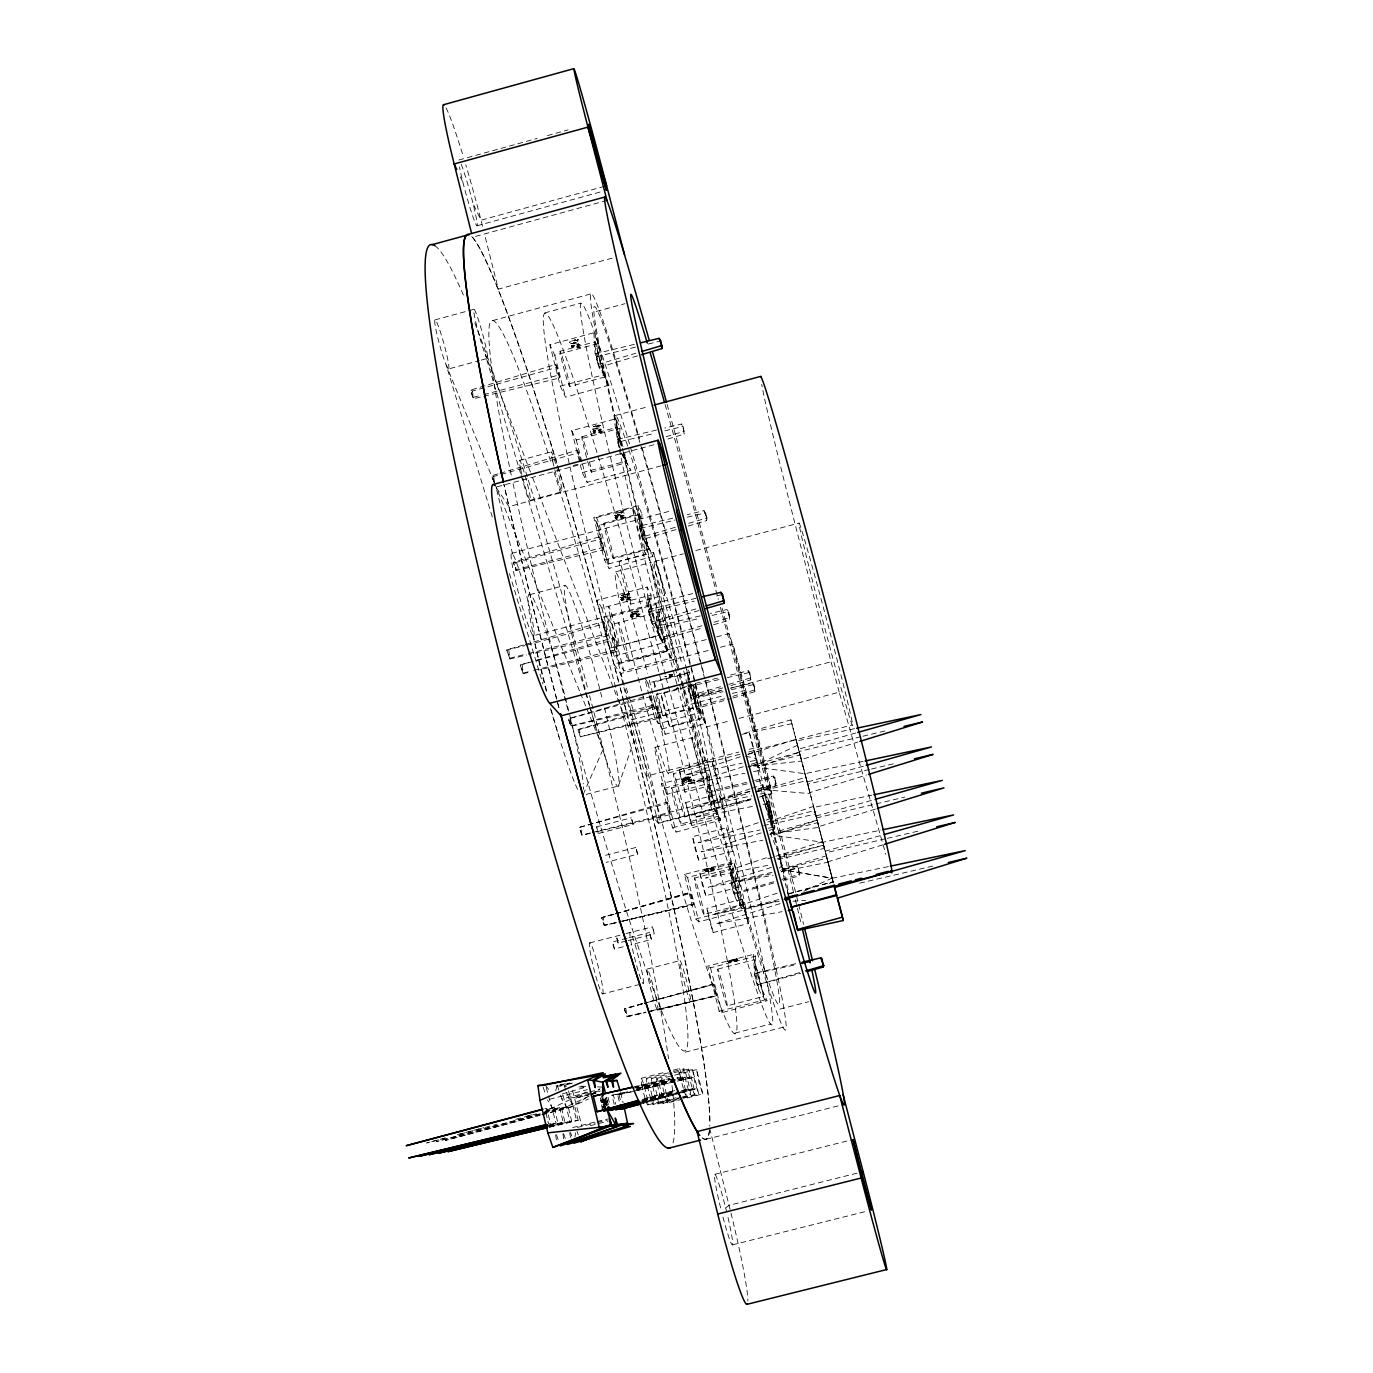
<?xml version="1.0" encoding="UTF-8"?>
<svg xmlns="http://www.w3.org/2000/svg" width="1373" height="1373" viewBox="0 0 1373 1373"><rect width="100%" height="100%" fill="white"/><g stroke="black" fill="none" stroke-linecap="round" stroke-linejoin="round"><path stroke-width="0.75" stroke-dasharray="5 3.75" d="M580.213 344.606L577.072 345.327L580.127 344.297M639.372 513.742L648.777 549.217L639.372 513.742L603.948 523.182M602.678 1095.911L604.961 1109.23M766.683 802.81L767.747 806.586L770.871 810.345L768.811 811.014L766.718 802.793L768.485 801.214L772.415 816.626L770.304 817.175L767.541 806.655L766.443 802.004L768.485 801.214L771.128 811.803L769 812.353M598.782 430.35C603.193 428.754 596.397 430.298 600.447 429.886M626.294 594.663L628.25 594.646M633.107 824.384L631.34 817.845L633.039 824.435L598.319 833.514L596.637 826.889L598.233 833.445M689.418 679.412L687.358 673.336L688.457 679.206M734.435 960.808L737.696 959.796L734.366 960.568L736.615 960.551M620.888 516.454L622.947 515.733L620.75 516.385M730.041 862.622C730.419 879.218 731.037 897.582 743.84 909.973L698.908 921.849L695.699 918.966L684.475 874.412L730.041 862.622L732.427 865.848L732.084 878.119L739.309 900.259L743.84 909.973M600.396 429.286L599.383 429.766L600.653 429.097M713.256 869.521C709.944 869.864 718.199 868.234 711.437 870.225L714.526 869.263M602.352 1102.588L601.168 1100.305L604.669 1101.987L603.966 1100.46L605.321 1107.754L604.034 1099.927L604.669 1101.987L602.352 1102.588L601.168 1100.305L603.691 1099.498M690.259 779.126C685.951 780.962 695.51 778.285 688.491 780.482L691.477 779.212L688.268 780.19M734.109 863.119L740.356 886.786L705.791 895.711L702.307 884.607L699.595 871.889L734.126 862.965L740.322 886.786M574.395 340.744C574.772 341.654 575.836 339.097 574.377 340.435M669.509 674.95L670.865 674.469M598.13 343.49L597.804 355.487L604.635 376.236L608.908 385.212L565.522 397.209L560.287 386.139L549.869 344.709L593.857 332.781L598.13 343.49L554.743 355.229L549.869 344.709M578.634 339.903C576.317 337.621 578.308 342.752 577.861 339.509M621.763 453.176L630.808 470.373L587.163 482.352L582.255 472.569L571.7 430.641L615.962 418.748L619.927 428.256L619.601 440.321L621.488 446.036M618.159 942.994L616.408 936.214L618.073 943.097L626.157 941.037M629.589 597.684C628.336 596.38 628.971 598.834 628.988 597.135C627.238 598.662 626.174 598.096 629.641 597.272M636.488 614.709L638.96 614.349M641.946 513.931L641.62 526.031L648.571 547.226L652.947 556.425L609.046 568.405L604.463 559.944L593.771 517.501L638.291 505.624L641.946 513.931L598.079 525.636L593.771 517.501M651.077 595.024L650.716 608.565L658.525 632.455L663.434 642.873L614.177 656.208L609.114 648.262L597.101 600.276L647.112 587.009L651.077 595.024L601.872 608.05L597.101 600.276M659.452 611.895L659.091 624.972L666.643 648.056L671.38 658.13L623.84 670.968L619.137 663.571L607.501 617.215L655.762 604.446L659.452 611.895L611.946 624.458L607.501 617.215M689.04 683.617L689.349 672.238L687.495 668.479M695.201 684.029L694.995 695.27L705.465 723.434L665.236 734.246L661.872 728.943L653.497 695.836M709.429 868.903L713.754 867.564L705.979 869.435L711.78 868.354M732.598 851.26L726.506 827.85L692.541 836.672L694.961 848.188L698.634 860.064L732.633 851.277L726.506 827.85M622.432 515.527L622.947 515.733M709.446 776.449L709.103 788.686L716.26 810.585L720.756 820.162L676.082 832.055L672.513 827.747L661.426 783.726L706.735 771.918L709.446 776.449L664.807 788.085L661.426 783.726M755.665 956.209L755.304 968.531L762.616 990.911L767.181 1000.745L721.992 1012.605L719.126 1011.197L707.764 966.094L753.623 954.338L755.665 956.209L710.493 967.793L707.764 966.094M578.925 344.331C577.741 345.412 578.943 343.164 578.496 343.816M753.623 954.338C754.052 970.127 754.412 987.05 765.242 999.819L767.181 1000.745M575.716 340.538L576.917 340.435M577.449 345.138L578.943 344.726M725.167 816.866L719.143 793.869L725.15 816.901L691.666 825.551L685.711 802.553L719.143 793.869M667.844 438.982L684.149 434.143L683.136 426.419L681.403 424.051L664.824 428.05M523.216 645.053L506.74 649.892L509.898 658.971L526.58 655.041M600.55 425.561L598.336 425.201L600.567 425.424L598.456 426.557L600.55 425.338M627.324 598.182L627.255 597.839M516.145 569.606L516.094 570.567L603.416 549.818L599.486 536.774L513.296 562.244L516.094 570.567L515.132 562.707L513.296 562.244L516.145 569.606L602.249 547.655L603.416 549.818M686.775 778.542L690.619 777.204L687.667 778.113M651.437 939.441L649.549 932.473L651.368 939.492L630.859 944.796M702.804 1093.8L696.574 1069.584L698.994 1082.645L702.77 1093.921L684.166 1098.709M690.842 684.423L696.162 706.769L662.696 715.539L657.633 693.159M599.229 425.887L597.787 426.008M622.964 446.637L617.164 427.295L621.42 445.796M636.574 615.035L640.058 614.057L636.712 615.173L638.685 614.623M716.963 814.584L707.507 778.525L716.963 814.584L680.888 824.006A18.656 0.927 75.4 0 1 673.045 797.112A18.656 0.927 75.4 0 1 674.606 796.752A18.656 0.927 75.4 0 1 680.888 824.006M693.416 685.402L660.979 693.931L664.498 710.201L669.492 726.351L701.963 717.839L693.451 685.419L701.963 717.839M688.268 526.013L706.7 520.607L706.923 517.981L704.006 510.653L687.324 514.652M742.004 899.264L706.889 908.308L709.446 920.562L713.153 932.559L748.302 923.514L742.004 899.264L748.302 923.514M717.925 783.571L711.969 760.951L717.907 783.588L685.007 792.17L681.592 781.186L679.069 769.549L711.986 760.934M574.206 346.202C575.047 343.233 569.812 347.558 571.666 345.395L573.09 345.189L571.202 346.013M705.825 895.642L699.646 871.906M727.124 1005.825A18.947 0.944 75.6 0 0 720.859 978.16A18.947 0.944 75.6 0 0 719.246 978.417A18.947 0.944 75.6 0 0 727.124 1005.825L763.628 996.506L759.75 978.795L754.137 959.778L717.701 969.115M630.67 604.171A22.054 1.03 75.2 0 0 623.136 572.181A22.054 1.03 75.2 0 0 621.283 572.163A22.054 1.03 75.2 0 0 630.67 604.171L664.755 595.144L659.778 573.313L653.497 552.461L619.412 561.523M637.604 854.178L635.922 847.553L637.535 854.195L606.128 862.381M669.87 675.001L672.65 674.589L669.835 675.619L671.431 675.035M622.707 512.129L620.51 511.872L622.724 511.992L620.579 513.073L622.57 512.266M687.358 673.336L653.943 682.124L654.887 688.027M658.868 635.356L648.331 595.59L652.93 616.271L658.868 635.356L619.069 645.911M635.802 847.484L602.421 856.117M736.58 959.984L735.447 960.516L736.529 959.916M615.31 518.067L615.344 517.02L618.056 516.763M528.365 662.593L520.23 664.978L523.233 673.697L531.471 671.757M698.668 860.03L692.593 836.689M713.565 624.749L729.767 620.064L728.651 611.534L726.883 609.526L710.407 613.456M621.437 512.386L619.772 512.73L620.991 512.644M621.094 515.956L623.96 515.493L621.077 516.952L623.96 515.493M627.015 938.222L612.633 941.929L613.25 945.551L614.418 949L628.834 945.31M624.784 594.663L629.572 593.685L628.268 594.646M638.805 614.04L637.604 614.16L638.445 614.589M708.073 764.641L719.435 807.89L708.125 764.607L673.577 773.617M574.978 1136.947L575.579 1132.794M754.137 959.778L763.663 996.455M595.178 341.757L604.583 377.043L595.178 341.757L560.098 351.248M638.651 611.208L634.172 611.757M770.734 819.166L770.39 817.604L772.501 817.055L772.81 818.291L770.974 820.059L770.236 816.986L772.347 816.437L772.81 818.291C767.404 819.647 768.245 804.355 768.485 801.214M669.578 675.241L671.466 674.812L670.487 674.503M730.796 685.59L750.791 679.824L749.795 672.392L748.336 670.796L728.016 675.619M682.656 781.769L685.024 780.859M653.497 552.461L664.789 595.093M732.89 698.05L754.961 691.7L754 684.475L752.593 682.965L730.161 688.285M637.415 611.363L635.63 611.757L636.935 611.62M707.97 871.186L705.482 871.443L708.005 870.722M685.693 802.587L691.614 825.482M730.007 960.585L728.634 961.186L737.129 958.92L729.835 960.705L735.859 959.452L732.942 960.259M728.771 962.336L731.86 961.546M628.148 940.522L654.286 933.794L652.518 926.861M633.262 615.327L630.327 616.22L633.605 615.567M712.724 869.349L711.883 869.796M757.673 790.745L775.865 785.562L774.784 777.496L773.274 776.071L754.79 780.448M595.573 430.865L594.492 431.414M703.834 914.401A18.793 0.927 75.5 0 0 697.776 887.524A18.793 0.927 75.5 0 0 695.905 886.718A18.793 0.927 75.5 0 0 703.834 914.401L740.167 905.047L736.443 888.125L730.728 868.68L694.446 878.034M571.546 341.156L575.51 339.749L571.597 341.311M571.546 346.047L574.189 345.224M692.473 1069.361L694.978 1082.696L698.806 1094.281L692.61 1069.413L674.606 1073.892M555.705 1090.78L557.249 1085.322L569.761 1082.937M614.469 948.983L612.701 941.964M783.142 880.385L799.412 875.802L798.314 867.65L796.855 866.483L780.327 870.362M577.244 347.884L580.316 347.386L577.192 347.764M595.625 430.556L593.205 431.156L595.951 430.762M669.543 726.334L661.048 693.931M713.188 932.542L706.992 908.36M686.277 778.508L687.564 777.907L686.483 777.822M618.674 785.219L633.863 740.922L531.197 473.96M629.435 594.097L626.431 594.749M730.728 868.68L740.167 905.047M669.372 676.357L672.444 676.185L670.11 676.323M676.082 688.645L678.897 688.079M687.959 781.117L691.237 780.791L688.13 781.443L690.138 780.636M615.567 513.451C623.994 512.009 617.387 512.026 615.619 513.622M662.696 715.539L656.071 693.073M615.155 517.621L617.987 516.608M621.557 595.47L629.589 593.822M583.182 794.469L603.245 748.937L580.573 693.519M643.645 696.935L568.388 718.817L570.893 726.3L653.308 706.958L649.755 695.167L653.308 706.958M690.19 779.418L688.834 779.95M623.256 598.628L620.853 599.4L624.303 598.662M713.6 867.89L709.875 868.886M591.385 472.089L626.586 462.667L624.749 453.622M635.133 611.397L631.134 612.753L638.805 610.934M630.705 616.22L632.644 615.499M734.589 959.744L737.129 958.92L733.216 960.208M623.891 598.8L621.248 599.383M667.003 651.025L656.878 612.598L667.003 651.025L628.628 661.151A19.857 1.047 75.2 0 1 619.909 631.546A19.857 1.047 75.2 0 1 622.226 633.176A19.857 1.047 75.2 0 1 628.559 661.134M660.344 717.993L659.486 716.655L580.367 736.752L660.344 717.993L656.929 706.58L577.964 729.526L580.367 736.752L579.475 729.509L657.787 707.97M734.212 961.306L736.237 960.791M728.72 962.216L731.14 961.872M688.13 781.443L689.452 780.825M669.509 676.717L672.238 675.808L669.543 676.769M711.265 869.95L712.587 869.435M712.381 870.413L710.802 870.705L713.068 870.225M734.212 959.864L736.34 959.435M628.508 597.907L629.521 596.86M679.154 769.549L682.913 782.078L685.041 781.46M683.394 778.886L687.564 777.907M682.57 781.512L685.47 780.602L683.977 781.409M777.015 858.983L780.465 857.782L770.613 833.874L773.977 830.596L774.87 826.872L770.665 820.007L772.45 817.759L773.771 822.255L771.575 822.461L762.753 797.387L757.175 765.379L748.182 766.821M595.71 425.853C589.086 428.41 598.765 425.184 596.397 425.493M593.308 431.276L595.075 430.538M696.471 1069.636L661.511 1078.474M601.666 429.835L598.868 430.47L601.94 429.44M728.376 961.546L727.433 961.666L734.692 960.156M770.665 820.007L772.467 817.827L771.575 822.461L773.977 830.596L771.626 821.638L814.618 810.499L815.562 813.966L768.073 824.95M621.626 595.676L625.762 594.286M614.967 517.398L616.323 516.626L615.31 517.415M608.325 1104.819L606.506 1097.405L604.189 1100.133L605.647 1107.616M631.734 612.238L632.661 611.895M606.506 1097.405L604.171 1100.133L606.66 1105.385L606.506 1097.405L608.325 1108.886M576.488 342.392L573.33 342.941L576.626 342.237M620.853 599.4L621.763 599.023M683.531 778.972L685.796 778.199M710.253 869.401L712.759 868.611L705.087 870.551L710.957 869.178M669.406 675.859L671.397 675.911M598.834 426.093L597.667 426.248M706.632 869.16L708.931 868.697M737.387 960.122L734.521 960.843L737.696 959.83M671.757 674.915L669.681 675.327L672.598 674.366M598.353 427.861L595.178 428.427L598.491 427.724M630.945 597.169L627.907 598.147M730.556 960.654L731.449 960.396M637.604 614.4L638.376 613.731M630.67 597.564L627.65 598.662L631.014 597.444L629.984 597.856M687.204 779.28L689.589 778.56L682.982 780.018L687.89 779.04M710.373 868.388L711.574 868.405L709.618 868.285M682.982 781.391L683.737 780.911M688.645 778.182L690.533 777.324L687.822 778.028M735.499 960.757L734.143 961.443L737.301 960.722L733.8 961.186M711.986 868.285L713.068 867.787M620.442 514.223L617.266 514.824L620.579 514.103M630.928 616.511L633.262 616.666M687.238 777.925L682.862 778.937L684.406 778.354M592.964 431.259L593.445 430.659M569.555 342.323L570.413 341.774L569.589 342.272M731.38 960.997L736.82 959.143M685.007 792.17L682.913 782.078M779.195 868.114L782.284 865.419L779.847 855.997L823.663 845.236L824.521 848.325L778.182 859.481M628.885 599.452L627.495 599.555L629.623 599.229M736.477 959.212L735.774 959.504M621.488 599.709L623.908 599.898M571.992 345.636L573.296 345.292M689.04 778.371L689.572 778.302M731.294 960.98L732.187 960.843M672.616 674.658L669.835 675.619L671.363 675.053M633.451 613.885L636.454 612.959M637.192 612.324L637.793 612.289M627.924 595.281L628.559 595.247M631.202 615.876L630.327 616.22M621.248 597.512L625.642 596.929L620.253 597.615L627.015 596.088M725.682 1207.914L729.046 1205.322L861.077 1172.147M635.304 613.508L636.317 613.079M621.248 513.433L621.815 513.416M687.101 777.736L690.293 777.084L688.079 777.942M632.97 613.868L634.961 613.885L629.778 614.572L635.905 613.027M682.621 781.203L683.788 780.688L682.776 781.031M599.126 426.986L599.692 426.986M705.653 871.169L706.769 870.619L705.756 870.945M623.565 596.895L626.62 596.036M577.244 341.448L577.81 341.465M729.441 961.941L728.96 961.838M620.647 517.243L622.81 517.518M615.533 517.741L617.713 518.016M596.294 426.128C597.101 428.187 595.968 425.27 597.135 425.681M590.27 833.016L581.86 835.196L579.2 827.421L666.935 802.158L667.862 803.291L670.711 814.498L592.192 832.793M733.542 960.516L735.465 959.83M542.181 1114.516L573.056 1106.243L589.24 1095.705M591.025 1094.538L600.018 1088.669M705.773 871.701L707.284 871.374M735.036 959.487L736.048 959.298M712.965 869.572L711.3 870.053L713.462 869.401M575.853 340.607L577.312 340.006M711.626 868.011L712.656 867.873M598.697 432.083L600.842 431.654M594.698 432.461L593.771 432.186L595.728 432.049M729.252 961.546L731.603 960.74M705.979 870.396L706.923 870.19M797.593 745.127L758.102 764.212L747.907 766.872L801.781 761.02L807.152 782.095L864.218 765.962M576.866 344.777L578.651 344.726M682.947 780.224L686.86 779.538L682.055 780.362L683.891 780.053M688.474 777.53L689.503 777.427M586.151 1092.05L552.375 1107.942L546.197 1109.59M566.671 1092.874L573.056 1106.243L574.686 1106.123L578.153 1120.282L576.54 1120.488L573.056 1106.243L588.468 1098.984M589.068 1096.169L566.448 1106.792L541.649 1113.434M590.956 1095.294L600.396 1090.866M803.857 891.163L832.072 878.085L833.051 881.792L826.289 855.86L781.941 869.263L788.325 896.071M829.343 883.56L833.188 881.775L799.309 752.232L748.405 766.546M630.739 614.452L633.777 613.851M620.665 516.059L623.033 515.922M615.31 515.493L619.223 515.047L614.418 515.562L616.22 515.356M622.244 595.144L623.205 594.784M597.478 425.716L596.809 426.763M712.192 869.469L713.274 869.281M593.239 429.114L597.152 428.736L592.347 429.165L594.183 428.994M688.027 780.705L688.662 780.997M578.239 344.263L578.29 343.971M626.551 594.543L627.204 594.646M682.913 781.546L684.355 781.666M571.408 343.628L575.304 343.336L570.516 343.662L572.352 343.542M578.445 346.923L577.141 346.785L579.097 346.7M571.786 346.494L573.983 346.974M626.139 594.286L625.35 595.247M635.493 611.414L634.704 612.307M799.309 752.232L757.845 767.37L757.175 765.379M615.773 517.055L617.095 516.711M711.334 870.087L714.372 869.332M684.063 778.731L684.938 778.422M728.376 961.735L730.213 961.323M773.651 821.74L771.575 822.461L773.394 820.985L774.87 826.872L770.613 833.874L819.063 827.353L814.618 810.499M688.371 780.293L690.568 779.778M688.148 779.881L689.898 779.761M767.73 821.964L813.417 806.449M669.715 675.396L671.38 674.83M740.493 756.66L684.852 775.247L742.055 763.199M748.439 754.017L754.395 752.026L757.261 762.358L759.218 770.545L753.073 771.712M750.104 788.857L691.58 808.422L751.786 795.842M752.129 788.188L762.221 784.824L767.713 806.277L769.807 805.728C771.472 800.27 763.113 795.482 767.507 797.164M758.342 822.684L698.497 842.662L760.058 829.927M766.306 820.007L770.304 818.686L762.753 797.387L774.046 835.35L822.822 842.25L880.951 830.099M766.477 857.73L705.671 878.034L770.356 864.801M777.238 893.154L713.05 914.504L779.16 901.203M707.181 869.195L708.073 868.92M771.403 867.41L708.348 887.25L773.256 875.167M780.173 903.606L715.779 923.892L782.095 911.655M636.437 615.842L638.754 615.996M747.719 754.515L795.945 739.361L790.882 719.864L742.913 733.783M743.308 766.735L687.461 784.223L744.87 773.274M751.288 764.229L757.261 762.358M750.928 799.67L694.189 817.467L752.541 806.432M761.054 796.494L765.121 795.224M761.208 832.93L701.157 851.792L762.942 840.207M769.206 830.425L773.222 829.155L770.304 818.686L780.465 857.782L779.847 855.997M683.239 781.1L684.578 780.756M688.096 781.409L691.048 780.482L688.233 780.997M767.696 858.777L773.788 856.872M775.814 856.237L822.581 841.666M790.882 719.864L801.334 759.578L857.902 742.038M795.945 739.361L809.916 792.564L866.449 775.041M875.322 809.126L818.789 826.615L805.968 777.307L753.88 792.41L806.895 780.688L805.968 777.307M882.496 844.927L827.953 861.815L817.673 822.599L773.72 833.977M763.594 825.86L772.21 823.199L758.102 764.212L749.383 732.753L738.914 734.933M665.648 676.855L666.643 676.563M483.674 396.282L559.738 377.987L557.043 367.363L555.705 364.497L470.527 390.104L473.393 398.754L481.614 396.78M705.997 871.048L708.451 870.499L706.923 871.203M637.518 355.864L599.04 367.363L595.127 353.839L593.857 332.781M497.918 473.908L491.791 475.727L494.057 482.507M499.961 473.29L577.484 450.19L581.019 461.654M597.873 364.497L635.905 353.239M768.554 810.07L770.665 809.538L768.554 810.07L768.811 811.014M666.197 436.648L684.303 431.294L681.403 424.051M638.291 505.624L639.372 526.134L642.169 537.032L676.58 526.906M688.714 523.336L706.923 517.981L704.006 510.653M706.203 871.031L707.558 870.688M675.962 529.618L643.182 539.229L642.169 537.032M525.275 644.452L603.502 621.506L604.807 623.599L607.896 635.836L528.656 654.543M695.888 608.926L651.437 621.952L648.296 609.663L647.112 587.009M536.483 660.224L613.628 637.638L614.847 639.578L617.833 651.386L539.692 669.818M701.998 625.745L659.898 638.085L656.86 626.208L655.762 604.446M714.029 622.226L730.076 617.524L726.883 609.526M663.434 642.873L651.437 621.952L652.535 624.029L699.406 610.419M720.585 686.706L690.053 695.63L687.924 687.341M728.72 684.338L751.117 677.781L748.336 670.796M724.652 698.703L696.042 707.061L693.451 697.003L693.09 685.076M732.822 696.317L755.287 689.761L752.593 682.965M749.521 791.449L710.425 802.845L707.541 791.586L706.735 771.918M757.759 789.063L776.277 783.674L773.274 776.071M671.38 658.13L659.898 638.085L660.911 640.024L701.414 628.285M773.806 881.723L733.663 893.377L734.332 894.149L775.007 882.685M781.838 879.406L799.91 874.155L796.855 866.483M799.567 972.65L757.175 984.887L800.699 973.303M649.172 695.854L654.801 718.113L658.371 723.743L699.801 712.604L690.053 695.63L690.825 697.106L722.799 687.89M705.465 723.434L696.042 707.061L696.763 708.451L730.882 698.634M562.261 1093.921L586.563 1086.935M613.954 914.212L601.649 917.713L604.257 925.316L617.009 922.519L604.583 925.402L601.649 917.713L613.577 914.229M616.014 913.629L689.915 892.536L690.739 893.325L693.622 904.635L619.086 922.021M720.756 820.162L710.425 802.845L711.163 803.977L749.572 793.045M770.476 833.377L816.986 820.162L774.046 835.35L773.411 833.497L769.738 834.218M615.636 913.646L689.915 892.536L693.622 904.635L618.811 921.952M855.671 733.028L798.571 749.177L796.46 741.042L854.555 728.685M816.008 816.077L873.074 799.961M880.196 835.659L825.139 851.209L813.743 807.41L871.821 795.207M642.495 1003.886L624.32 1009.018L626.912 1016.415L646.031 1012.382L627.307 1016.792L624.32 1009.018L642.118 1003.663M644.503 1003.303L713.874 984.321L716.792 995.768L648.107 1011.901M472.449 391.065L473.393 398.754L470.527 390.104L472.449 391.065L557.043 367.363M494.623 483.021L491.791 475.727L493.679 476.431L578.737 452.712M712.433 868.079L711.18 868.491M780.173 857.387L823.663 845.236L824.778 849.441M515.132 562.707L600.67 538.971M508.817 650.133L509.898 658.971L506.74 649.892L525.155 645.619M527.198 645.053L604.807 623.599M522.203 665.167L523.233 673.697L520.23 664.978L614.847 639.578M737.301 960.722L734.16 961.1M642.238 1099.533L675.31 1090.385L642.427 1099.361M641.551 1100.803L673.92 1091.844M641.689 1101.798L674.212 1092.805M682.347 1090.557L688.439 1088.858L680.356 1091.072M641.534 1102.811L692.661 1088.686L641.929 1102.553M643.165 1103.308L680.236 1093.062M682.295 1092.496L696.712 1088.514L641.603 1103.583M458.839 160.023L537.186 138.433M547.501 135.601L568.113 129.92M569.967 718.834L570.893 726.3L568.388 718.817L650.665 696.626M788.514 894.063L833.188 881.775L788.994 893.497L782.284 865.419M604.566 186.316L480.996 220.178L472.964 203.376M477.118 225.738L600.224 192.014M607.003 200.424L472.552 237.22A467.798 32.18 75.2 0 1 618.708 682.072M582.118 835.024L579.2 827.421L667.862 803.291M642.77 1100.322L673.714 1091.861M641.998 1101.558L678.348 1091.621M612.169 258.158L498.365 289.154L484.566 234.388M435.035 319.892L473.942 309.303M492.667 320.596L591.488 293.736M544.652 312.941L581.019 303.073M596.242 311.465L624.938 303.69M448.49 368.977A25.452 2.214 74.6 0 0 440.579 332.523A25.452 2.214 74.6 0 0 436.391 331.785A25.452 2.214 74.6 0 0 448.49 368.977L479.28 360.636M481.322 360.086L487.449 358.422A25.469 1.854 74.7 0 0 479.143 322.037A25.469 1.854 74.7 0 0 475.573 321.145A25.469 1.854 74.7 0 0 487.329 358.439M575.956 344.005L577.244 343.662M574.068 345.876L572.85 346.511M613.422 914.384L603.245 917.147L604.257 925.316L616.734 922.433M615.464 913.834L690.739 893.325M642.255 1003.732L625.882 1008.177L626.912 1016.415L645.722 1012.09M713.874 984.321L644.297 1003.182L713.136 983.926L716.792 995.768L647.816 1011.609M569.589 386.482A18.244 0.875 74.9 0 0 563.342 360.207A18.244 0.875 74.9 0 0 561.677 359.88A18.244 0.875 74.9 0 0 569.589 386.482L604.583 377.043M615.087 415.573L648.228 406.648M597.77 429.32L599.074 428.977M581.946 436.751L617.164 427.295M571.7 430.641L576.3 439.978L619.927 428.256M519.543 460.418L551.294 451.889M512.627 554.074L495.979 487.123L659.503 443.273M530.287 500.27L562.003 491.774M660.997 465.893L508.971 506.586L495.979 487.123M734.401 961.22L737.147 960.602L734.28 961.169L736.065 960.997M445.041 1138.028L426.625 1142.954L445.281 1138.011M457.312 1134.733L483.897 1127.611M526.837 1116.112L535.024 1113.915M545.235 1111.186L561.317 1107.204L564.921 1121.964L548.445 1125.946M539.572 1113.984L436.219 1141.667L568.147 1106.655L571.666 1121.106L548.805 1126.615M540.121 1115.065L445.436 1140.414L539.812 1115.374M596.328 517.672L633.296 507.804M619.824 515.544L621.128 515.201M511.751 553.302L670.299 511.031M613.371 558.639A18.347 0.892 75.1 0 0 607.209 532.312A18.347 0.892 75.1 0 0 605.476 531.78A18.347 0.892 75.1 0 0 613.371 558.639L648.777 549.217M608.617 563.925A23.942 1.219 75.1 0 0 600.619 529.532A23.942 1.219 75.1 0 0 598.268 528.931A23.942 1.219 75.1 0 0 608.617 563.925L645.567 554.108A23.959 0.892 75.1 0 0 637.295 519.749A23.959 0.892 75.1 0 0 635.493 518.994A23.959 0.892 75.1 0 0 645.567 554.108M529.755 594.663L565.35 585.207M615.636 571.855L651.351 562.364M654.492 561.506L683.411 553.834M695.802 550.539L799.069 523.096M730.11 961.992L731.689 961.392L728.788 961.941M545.991 1109.968L554.211 1107.788L557.867 1122.874L549.595 1124.865M459.783 1134.149L497.077 1124.247M515.733 1119.304L536.448 1113.812M544.738 1111.598L561.317 1107.204M626.311 597.409L627.77 597.015M533.582 635.682A42.632 3.553 75.1 0 0 520.127 573.193A42.632 3.553 75.1 0 0 514.12 574.618A42.632 3.553 75.1 0 0 533.582 635.682L694.172 593.187M635.596 614.315L637.003 613.937M706.288 639.578L613.92 663.931L620.373 673.628A77.763 4.445 75.3 0 1 623.119 679.498M716.552 636.883L728.874 633.622L732.667 644.04A77.952 1.201 75.3 0 1 755.871 728.428A77.952 1.201 75.3 0 1 771.609 793.44L761.294 796.117M541.854 1114.825L574.686 1106.123M708.176 650.493L620.373 673.628L627.015 699.835M720.413 647.267L732.667 644.04L771.609 793.44L768.708 786.523L758.342 789.235M668.771 674.692L670.007 674.383M645.413 679.017L647.936 683.136L689.349 672.238M695.304 684.235L655.093 694.807L665.236 734.246M698.428 696.609L723.245 690.087M731.517 687.924L831.077 661.786M631.752 719.778L724.086 695.562M732.29 693.416L744.767 690.447M473.325 397.329L481.614 395.167M483.691 394.617L558.416 375.172L559.738 377.987M560.287 386.139L604.549 374.606L608.908 385.212M778.886 899.504L745.796 908.016L706.185 727.021L730.745 720.585M738.931 718.439L839.212 692.198L885.842 854.315M654.904 747.358L692.387 737.541M646.494 776.14A29.142 1.665 75.3 0 0 637.158 734.366A29.142 1.665 75.3 0 0 633.897 733.336A29.142 1.665 75.3 0 0 646.494 776.14L738.914 752.026M749.177 749.349L759.492 746.62L744.612 690.173M586.185 794.418L617.901 786.145M668.359 772.982L704.16 763.645M707.301 762.77A104.073 3.621 75.2 0 0 671.603 614.143A104.073 3.621 75.2 0 0 663.914 609.561A104.073 3.621 75.2 0 0 707.301 762.77L740.442 754.12M748.731 751.958L852.324 724.927M687.392 779.778L688.731 779.435M689.074 780.568L690.465 780.224M671.5 787.913L707.507 778.525M863.033 761.414L804.956 773.703L757.845 767.37L757.536 766.083L800.064 754.996M667.106 794.298A24.268 1.253 75.4 0 0 659.057 759.08A24.268 1.253 75.4 0 0 656.809 759.097A24.268 1.253 75.4 0 0 667.106 794.298L704.658 784.515A24.285 0.91 75.3 0 0 696.283 749.349A24.285 0.91 75.3 0 0 694.601 749.212A24.285 0.91 75.3 0 0 704.658 784.515M596.603 826.855L631.357 817.81M750.053 791.38L652.587 816.729L658.199 822.925L750.98 798.811M582.255 472.569L626.774 461.071M658.697 823.251L751.254 799.189M759.475 797.061L771.815 793.851M684.835 816.884A22.363 1.064 75.4 0 0 677.284 784.275A22.363 1.064 75.4 0 0 675.465 784.601A22.363 1.064 75.4 0 0 684.835 816.884L719.435 807.89M767.026 803.565L769.137 803.016M767.541 806.655L769.738 806.191M767.85 807.805L769.961 807.255M768.262 809.675L770.51 809.263M768.451 810.345L770.562 809.795L772.192 815.665L770.476 818.411L768.966 812.627M768.485 810.636L770.699 809.933M768.76 810.877L770.871 810.345L767.747 806.586L768.588 810.139M768.794 811.786L770.905 811.237L772.004 815.648L770.081 816.214L769.292 812.988M771.386 812.456L769.189 813.022L768.76 811.718L772.004 815.648L771.008 811.615M769.361 813.176L771.472 812.627M769.893 815.545L772.004 814.996M710.407 869.761L711.746 869.418M684.475 874.412L687.53 877.45L732.427 865.848M604.463 559.944L649.24 548.445L652.947 556.425M589.669 942.908L624.372 934.103M626.088 933.52L652.484 926.861L654.252 933.777M629.057 937.69L649.635 932.456M745.35 909.201L778.216 900.722M647.249 969.012L680.047 960.602M602.644 993.932A26.327 2.403 75.8 0 0 595.127 955.557A26.327 2.403 75.8 0 0 590.871 955.711A26.327 2.403 75.8 0 0 602.644 993.932L643.199 983.531A26.362 2.008 75.7 0 0 635.27 945.225A26.362 2.008 75.7 0 0 631.666 945.208A26.362 2.008 75.7 0 0 643.199 983.531M733.68 960.74L735.018 960.396M609.114 648.262L659.452 635.442M657.736 1010.408A21.35 1.579 75.7 0 0 651.214 979.189A21.35 1.579 75.7 0 0 648.502 979.533A21.35 1.579 75.7 0 0 657.736 1010.408L690.585 1001.998A21.367 1.322 75.6 0 0 683.805 970.831A21.367 1.322 75.6 0 0 681.506 971.071A21.367 1.322 75.6 0 0 690.585 1001.998M779.881 1009.104L808.714 1001.741M734.727 1033.148L771.128 1023.88M685.23 1052.164L784.498 1026.884M619.137 663.571L667.69 651.214M654.801 718.113L697.021 707.421M549.423 1099.31L587.318 1089.664M641.157 1078.32L665.219 1072.193M673.233 1070.151L679.24 1068.623M560.51 1095.088L561.814 1099.001L587.747 1092.41M589.738 1091.895L599.726 1089.355M646.563 1078.371L671.414 1072.038M673.491 1071.506L683.84 1068.88M568.576 1098.623L601.271 1090.299M651.763 1078.406L672.032 1073.24M674.057 1072.725L688.251 1069.121M591.197 1094.178L597.204 1092.651M591.128 1094.178L597.135 1092.651M656.74 1078.44L666.66 1075.917M602.644 1109.813L600.327 1100.391L602.747 1099.807L602.644 1097.628M604.377 1109.641L602.078 1100.271L605.287 1099.636L607.055 1104.373L603.125 1101.18L604.944 1108.612M602.627 1100.236L605.098 1099.636L604.051 1102.244L602.078 1100.271M607.261 1105.625L605.647 1100.631L602.867 1101.197M602.301 1102.004L604.601 1101.421M603.536 1107.393L605.853 1106.81M647.833 1104.887L675.945 1097.748M653.033 1104.373A13.404 1.116 75.9 0 0 649.309 1085.151A13.404 1.116 75.9 0 0 647.164 1084.567A13.404 1.116 75.9 0 0 653.033 1104.373L680.081 1097.508M682.158 1096.993L690.447 1094.882A13.421 0.927 75.8 0 0 686.431 1075.711A13.421 0.927 75.8 0 0 684.612 1075.042A13.421 0.927 75.8 0 0 690.379 1094.882M658.096 1103.858A13.129 1.064 75.9 0 0 654.423 1085.065A13.129 1.064 75.9 0 0 652.364 1084.481A13.129 1.064 75.9 0 0 658.096 1103.858L694.721 1094.573A13.129 0.892 75.8 0 0 690.773 1075.814A13.129 0.892 75.8 0 0 689.006 1075.162A13.129 0.892 75.8 0 0 694.652 1094.573M663.022 1103.36L680.905 1098.812M682.896 1098.314L698.806 1094.281M667.604 1102.897A12.597 0.978 75.9 0 0 664.017 1084.859A12.597 0.978 75.9 0 0 662.129 1084.292A12.597 0.978 75.9 0 0 667.604 1102.897L682.106 1099.224M590.304 1125.671L608.393 1121.072M509.932 658.199L526.391 654.046M528.451 653.531L606.609 633.811L607.896 635.836M523.319 673.01L531.626 670.916M533.685 670.384L616.631 649.498L617.833 651.386M661.872 728.943L702.839 718.577M705.928 1139.315L843.897 1104.441M714.732 1174.344L850.951 1140.019M571.099 725.836L652.381 705.516M672.513 827.747L718.079 816.317M732.461 1244.848L867.221 1211.106M695.699 918.966L741.54 907.57M577.346 1127.456L595.436 1122.96M597.306 1122.496L607.467 1119.99M592.312 832.501L669.801 813.4L670.711 814.498M719.126 1011.197L765.242 999.819M572.61 1127.593L595.058 1122.05M597.101 1121.535L607.312 1119.029M634.309 344.348L595.127 353.839L596.328 356.74L635.853 347.06M648.348 344.005L660.825 340.95M624.475 596.877L622.329 597.358M669.578 676.151L670.762 676.117M618.948 921.918L692.799 903.915M549.818 1124.607L557.867 1122.874M548.737 1125.688L564.921 1121.964M549.149 1126.375L571.666 1121.106M549.543 1127.027L576.54 1120.488M656.517 430.041L617.146 439.532L619.909 450.31M615.962 418.748L618.245 442.106L654.749 433.284M664.892 430.83L683.136 426.419L684.149 434.143M623.153 600.121L622.003 600.31M632.541 616.889L631.408 617.078M729.578 962.404L730.041 962.198M647.936 1011.815L716.054 995.408M549.183 1127.267L578.153 1120.282M573.193 465.43L581.466 463.439M615.996 518.376L617.043 518.222M621.111 517.896L622.141 517.741M672.736 518.153L639.372 526.134L643.182 539.229L649.24 548.445L643.165 538.885L638.977 516.591M640.402 528.382L675.087 520.092M687.324 517.175L705.688 512.781L706.7 520.607M593.582 432.478L595.075 432.272M599.812 431.963L598.885 431.791L600.173 431.877M695.991 598.285L648.296 609.663L652.535 624.029M700.11 615.911L656.86 626.208L660.911 640.024M687.392 685.264L693.485 683.823M695.51 683.342L717.856 678.039M722.009 690.224L693.451 697.003L696.763 708.451M860.871 736.7L799.206 751.426L801.334 759.578M862.931 736.22L887.61 730.333M869.384 769.515L807.736 784.155L809.916 792.564M871.443 769.034L896.088 763.182M573.33 347.197L572.181 347.283M649.395 611.792L694.206 601.22M716.603 595.933L722.713 594.492M657.873 628.199L699.509 618.399M711.986 615.464L728.651 611.534L729.767 620.064M746.569 782.387L707.541 791.586L711.163 803.977M816.523 817.93L904.91 797.078M634.601 1086.798L670.007 1078.474L634.824 1086.609M634.034 1088.102L674.795 1078.509L635.184 1087.673M636.231 1088.703L675.138 1079.538M677.181 1079.058L685.384 1077.136L677.026 1079.075M885.276 838.834L825.619 852.839L834.115 885.654M887.336 838.354L918.194 831.128M772.072 872.301L730.745 881.998L734.332 894.149M615.499 1094.659L627.856 1091.741M636.094 1089.802L689.658 1077.204L636.506 1089.527M619.172 1101.009L617.661 1094.916L635.665 1090.934M637.741 1090.437L675.087 1081.649M677.164 1081.169L693.76 1077.273L677.301 1081.083M718.989 679.584L688.165 686.775L690.825 697.106M727.209 677.661L749.795 672.392L750.791 679.824M694.189 698.411L723.056 691.683M731.311 689.761L754 684.475L754.961 691.7M590.133 833.274L581.86 835.196L580.865 827.112M859.721 883.131L933.88 865.848M795.774 963.692L754.223 973.388L757.724 985.282M637.364 1088.274L674.932 1079.556M614.212 1104.304L611.98 1095.208L628.336 1091.415M617.661 1094.916L675.259 1081.564M708.296 792.77L747.77 783.708M756.077 781.786L774.784 777.496L775.865 785.562M731.414 882.822L773.222 873.331M781.597 871.443L798.314 867.65L799.412 875.802M706.872 871.512L705.859 871.374M729.835 960.705L728.651 961.272M754.79 973.835L795.585 964.721M791.895 723.64L749.383 732.753L757.536 766.083M570.499 1083.194L559.978 1085.271L572.232 1083.503M750.224 761.483L756.351 760.179L759.218 770.545M760.076 794.109L764.229 793.251L767.112 803.754L769.206 803.205L767.404 796.683M888.314 866.603L832.192 878.239L782.215 869.624L832.192 878.239L826.906 858.091L782.215 869.624L773.411 833.497M768.279 828.245L772.381 827.387M781.151 871.838L828.125 862.158M632.112 617.078L631.151 616.906M627.478 598.336L629.898 597.615M762.959 804.458L767.129 803.668M616.649 518.41L615.55 518.462M636.437 610.934L637.57 610.899M627.118 593.788L628.285 593.771M572.335 1083.143L559.978 1085.271L566.242 1085.545M688.233 781.151L690.001 780.997L688.474 781.083M633.76 613.903L631.769 614.297M631.803 617.146L630.928 617.164M628.113 599.709L627.221 599.744M600.585 429.08L599.658 429.595M605.647 1104.493L603.794 1105.025M544.858 1108.543L546.78 1108.389L550.522 1123.801L548.616 1124.058L545.802 1112.422M554.211 1107.788L552.375 1107.942L547.415 1099.824M568.147 1106.655L566.448 1106.792L561.814 1099.001M696.128 706.769L689.675 684.252M792.993 901.237L805.711 900.345M611.98 1095.208L613.439 1095.139L615.67 1104.184M628.113 597.633L629.28 597.718M621.403 598.782L622.312 598.765M630.859 615.636L631.734 615.619M638.033 616.22L636.66 616.237L637.638 616.323M666.008 676.769L664.635 676.34M579.475 729.509L577.964 729.526L580.59 736.34M599.417 429.783L600.739 429.886M621.729 600.138L622.741 600.224L621.488 600.413M627.444 599.469L628.456 599.555M580.83 1086.163L587.078 1086.438M597.512 1086.884L601.683 1087.056M555.996 1085.94L566.397 1086.386M578.891 1086.918L587.215 1087.279M601.168 1100.305L603.931 1100.46M764.212 789.715L810.276 793.663M594.698 432.358L593.771 432.186M621.763 517.827L620.853 517.69M616.666 518.325L615.756 518.187M653.943 682.124L656.174 688.148M745.659 756.197L755.476 758.274M770.39 817.604L772.81 818.291M577.295 347.009L576.969 347.112M571.855 347.386L572.953 347.403L572.043 347.06M626.586 462.667L623.393 452.953M712.021 870.242L713.411 869.898M545.579 1085.494L550.487 1091.638M620.991 452.85L630.808 470.373M643.165 538.885L648.571 547.226M604.549 374.606L598.577 365.235L594.475 343.404M604.635 376.236L599.04 367.363L596.328 356.74M622.673 599.641L624.2 599.263M632.078 616.443L633.554 616.082M628.405 598.971L629.915 598.594M637.587 615.773L639.063 615.413M670.402 675.773L671.672 675.447M616.597 517.707L617.953 517.381M621.712 517.209L623.067 516.883M460.298 176.808L462.924 182.317M699.801 712.604L689.692 685.625M599.726 431.276L601.082 430.95M577.964 346.236L579.32 345.927M493.954 481.769L446.191 365.012L492.701 518.325M494.761 483.742L579.766 691.546M530.424 471.969L485.218 354.423L520.487 473.29M771.626 821.638L772.21 823.199M563.634 1133.72L565.47 1139.109M543.21 1087.33L545.613 1094.47M556.477 1134.75L559 1142.199M557.249 1085.322L559.858 1093.131M570.499 1132.468L571.7 1136.037M564.114 1085.219L566.036 1090.969M577.089 1131.403L578.256 1134.905M572.575 1090.746L581.792 1125.74M623.994 453.656L626.5 461.277M509.452 573.536L542.936 683.926M550.384 708.451L559.051 737.078M562.93 1095.053L569.984 1121.329M546.197 1087.536L556.048 1123.097M568.473 1090.917L573.056 1106.243M521.105 475.333L584.967 690.516M585.567 692.576L589.223 704.864M589.824 706.923L595.916 727.415M769.807 805.728L767.713 806.277M789.715 898.577L787.278 889.824L789.046 897.255M618.245 442.106L619.618 447.478M647.936 683.136L650.545 693.279M651.059 695.322L658.371 723.743M554.743 355.229L565.522 397.209M576.3 439.978L581.998 462.186M582.512 464.194L587.163 482.352M598.079 525.636L609.046 568.405M664.807 788.085L676.082 832.055M687.53 877.45L698.908 921.849M710.493 967.793L721.992 1012.605M611.946 624.458L623.84 670.968M601.872 608.05L614.177 656.208M656.929 706.58L659.486 716.655M555.705 364.497L558.416 375.172M577.484 450.19L580.213 460.95M599.486 536.774L602.249 547.655M666.935 802.158L669.801 813.4M645.585 681.694L648.657 693.828M613.628 637.638L616.631 649.498M627.53 701.843L632.129 719.984M646.305 775.968L658.199 822.925A77.763 4.445 75.3 0 0 650.253 774.355A77.763 4.445 75.3 0 0 625.813 686.843M603.502 621.506L606.609 633.811M482.524 226.27L480.996 220.178A91.047 5.801 74.6 0 0 465.807 164.863M709.652 1128.28L729.046 1205.322A97.037 6.556 76 0 1 747.839 1301.106M767.061 804.647L766.443 802.004M532.775 635.15L546.643 690.928M620.613 1092.719L623.102 1102.742M619.069 1094.83L621.042 1102.811M608.016 1097.319L609.835 1104.681M605.424 1100.597L606.78 1106.157M604.927 1099.653L606.471 1105.248M604.377 1099.687L606.677 1109.058M601.443 1095.774L605.15 1110.86M600.327 1097.765L602.644 1107.239M559.566 1107.359L563.17 1122.187M773.222 829.155L775.299 837.89M754.395 752.026L756.351 760.179M762.221 784.824L764.229 793.251M754.498 966.266L758.96 989.779M730.882 874.361L735.293 897.633M693.382 689.195L697.278 709.772M688.371 682.93L686.706 668.702M688.731 684.87L691.288 698.359M707.541 783.468L711.883 806.483M656.534 616.494L661.1 640.813M616.614 429.543L620.75 451.597M647.902 599.486L652.621 624.664M569.744 1132.605L570.602 1138.148M555.653 1134.887L556.803 1142.628M562.947 1133.858L563.754 1139.453M493.679 476.431L494.623 484.206M745.796 908.016A255.309 8.925 75.2 0 1 669.612 656.826A255.309 8.925 75.2 0 1 617.352 417.976A255.309 8.925 75.2 0 1 706.185 727.021M839.212 692.198A256.116 4.823 75.2 0 1 761.74 384.423M709.515 1130.013A467.798 32.18 75.2 0 1 702.221 1137.994M558.777 707.198A467.798 32.18 75.2 0 1 503.874 484.188A467.489 32.163 75.2 0 0 558.965 707.73M620.424 688.611A467.798 32.18 75.2 0 1 709.755 1126.255M728.016 1217.559A36.367 2.454 76 0 1 732.204 1244.882A36.367 2.454 76 0 1 722.249 1214.384M720.636 1207.965A36.367 2.454 76 0 1 714.938 1174.361A36.367 2.454 76 0 1 726.454 1211.055M667.141 404.469A469.188 8.667 75.2 0 1 717.358 590.184M722.112 608.05A469.188 8.667 75.2 0 1 803.6 924.441M446.036 107.866A91.047 5.801 74.6 0 1 462.838 155.029M461.242 164.348A34.119 2.18 74.6 0 1 475.23 212.832A34.119 2.18 74.6 0 1 472.775 216.248A34.119 2.18 74.6 0 1 459.44 166.871M705.619 680.51A379.12 12.134 75.2 0 1 775.076 1007.61A379.12 12.134 75.2 0 1 623.102 453.828M621.128 445.59A379.12 12.134 75.2 0 1 639.475 438.673M642.307 448.49A379.12 12.134 75.2 0 1 704.057 674.572M677.284 665.201A360.721 11.533 75.2 0 1 613.233 354.474A360.721 11.533 75.2 0 1 772.261 957.135A360.721 11.533 75.2 0 1 679.429 673.336M554.057 472.158A378.296 25.898 75.2 0 1 687.684 1029.51A378.296 25.898 75.2 0 1 569.984 717.633M567.838 709.618A378.296 25.898 75.2 0 1 512.592 481.391M511.254 475.075A378.296 25.898 75.2 0 1 550.968 462.426M665.098 404.572A361.013 6.642 75.2 0 1 718.285 599.332M720.396 607.295A361.013 6.642 75.2 0 1 793.44 891.884M795.362 899.744A361.013 6.642 75.2 0 1 801.386 924.767M649.275 680.098A103.988 5.114 75.2 0 1 661.22 756.677A103.988 5.114 75.2 0 1 616.202 583.765A103.988 5.114 75.2 0 1 647.524 673.336M683.72 671.037A104.073 3.741 75.2 0 1 697.741 747.118A104.073 3.741 75.2 0 1 652.57 574.12A104.073 3.741 75.2 0 1 681.952 664.275M589.48 461.912A18.295 0.875 75 0 1 589.103 466.151A18.295 0.875 75 0 1 581.895 437.644A18.295 0.875 75 0 1 587.987 456.025M709.378 1130.477A467.489 32.163 75.2 0 1 701.895 1137.462M471.746 236.619A467.489 32.163 75.2 0 1 618.519 681.403M620.133 687.564A467.489 32.163 75.2 0 1 709.738 1123.44M434.778 245.664A467.112 38.375 75.2 0 1 464.829 298.404M474.801 322.947A467.112 38.375 75.2 0 1 587.953 689.452M589.566 695.613A467.112 38.375 75.2 0 1 668.531 1058.755M672.015 1085.665A467.112 38.375 75.2 0 1 672.392 1144.601M604.532 707.884A103.885 7.054 75.2 0 1 606.626 761.311A103.885 7.054 75.2 0 1 564.406 591.523A103.885 7.054 75.2 0 1 602.472 699.578M577.621 789.321A103.799 8.41 75.2 0 1 551.088 709.309M546.265 691.168A103.799 8.41 75.2 0 1 538.405 610.093A103.799 8.41 75.2 0 1 583.25 783.846M583.491 786.866A103.799 8.41 75.2 0 1 583.611 789.441M599.057 432.461L602.026 432.238L599.057 432.461M620.991 518.256L623.977 517.999L620.991 518.256M627.581 599.967L630.928 599.658L627.581 599.967M636.78 616.7L640.007 616.391L636.78 616.7M711.128 870.671L714.149 870.276L711.128 870.671M591.574 427.604L591.574 427.604M613.68 514.171L613.68 514.171M619.446 596.26L619.446 596.26M629.023 613.285L629.023 613.285M681.454 779.521L683.857 779.143L681.454 779.521M704.538 869.898L706.958 869.521L704.538 869.898M600.688 430.024L598.903 430.573L600.739 430.247M578.96 347.197L577.329 347.558L578.96 347.197M577.793 347.644L579.08 347.472L577.793 347.678M671.208 676.22L669.646 676.477L671.208 676.22M677.713 688.113L676.185 688.371L677.781 688.251M589.206 1094.676L575.184 1098.246L589.12 1094.693M605.407 1103.532L603.107 1104.115L605.407 1103.532M680.905 1077.067L676.838 1078.028L680.905 1077.067M781.58 864.218L778.645 853.663L783.726 873.228L781.58 864.218M809.504 569.023A104.399 1.957 75.2 0 0 852.118 724.875A104.399 1.957 75.2 0 0 815.442 578.256A104.399 1.957 75.2 0 0 809.504 569.023M572.232 476.706A372.478 18.484 75.2 0 0 733.251 1032.719A372.478 18.484 75.2 0 0 613.92 509.537A372.478 18.484 75.2 0 0 572.232 476.706M612.53 465.945A372.769 13.524 75.2 0 0 769.996 1023.348A372.769 13.524 75.2 0 0 645.928 500.939A372.769 13.524 75.2 0 0 612.53 465.945M609.972 615.138A20.578 1.133 75.2 0 0 618.983 645.876A20.578 1.133 75.2 0 0 612.478 617.026A20.578 1.133 75.2 0 0 609.972 615.138M520.762 469.72A20.629 1.476 74.9 0 0 530.184 500.27A20.629 1.476 74.9 0 0 523.782 471.059A20.629 1.476 74.9 0 0 520.762 469.72M552.701 461.156A20.646 1.236 75 0 0 561.917 491.774A20.646 1.236 75 0 0 555.31 462.598A20.646 1.236 75 0 0 552.701 461.156M657.358 1084.378A12.855 1.03 75.9 0 0 662.953 1103.36A12.855 1.03 75.9 0 0 659.315 1084.962A12.855 1.03 75.9 0 0 657.358 1084.378M680.013 1074.939A13.713 0.978 75.8 0 0 685.916 1095.208A13.713 0.978 75.8 0 0 681.918 1075.608A13.713 0.978 75.8 0 0 680.013 1074.939M641.74 1084.67A13.696 1.167 76 0 0 647.747 1104.905A13.696 1.167 76 0 0 643.971 1085.271A13.696 1.167 76 0 0 641.74 1084.67"/><path stroke-width="1.5" d="M602.678 1095.911L602.764 1082.284L615.653 1074.167L603.125 1076.552M602.661 1095.723L602.764 1082.284L594.355 1080.482L595.281 1087.639L592.947 1080.482L587.627 1079.762L539.967 1100.374L547.827 1132.845L552.873 1147.382L616.168 1123.972L604.36 1126.958L560.253 1145.923L622.381 1124.813L547.827 1132.845M641.569 354.663L661.82 348.605L661.906 345.533L659.04 338.359L640.487 342.855M705.533 608.634L723.88 603.313L724.172 600.619L720.876 592.347L702.221 596.792M861.798 1175.923L871.374 1210.076L853.011 1139.504L861.798 1175.923L861.146 1178.017A97.329 1.768 75.5 0 0 886.769 1269.493A97.329 1.768 75.5 0 0 863.136 1171.632L843.073 1094.538M862.553 1173.537L863.136 1171.632M806.843 971.603L823.216 967.038L823.783 965.648L820.711 957.873L802.021 962.233M592.947 1080.482L603.159 1072.708L542.61 1085.545M605.476 1080.482L607.93 1087.33L606.763 1080.465L611.345 1080.465L620.956 1073.171L604.721 1076.604M594.355 1080.482L605.459 1073.943L597.204 1075.54M606.763 1080.465L617.593 1075.334L603.193 1077.822M794.452 895.522L788.823 898.131L797.816 930.413L843.314 920.494L837.479 898.114M598.062 1134.527L580.59 1141.89L600.087 1134.613M623.617 1124.83L627.547 1123.183L624.029 1106.501M552.873 1147.382L611.345 1124.727L599.349 1127.765L587.627 1079.762L599.297 1075.008L537.907 1085.614L539.967 1100.374M859.927 741.403L922.553 721.992L904.052 726.403M868.474 774.423L933.091 754.395L914.59 758.788M877.347 808.491L943.972 787.862L921.352 793.199M884.521 844.309L955.213 822.444L936.695 826.786M837.427 898.182L966.832 858.176L948.297 862.501M641.895 351.454L661.906 345.533M574.086 1143.177L630.396 1126.461L617.696 1124.796L615.258 1118.017L616.786 1126.632L567.324 1144.516L628.353 1125.62L616.443 1125.002M705.997 605.956L724.172 600.619M805.625 970.9L823.783 965.648M857.713 732.444L920.94 714.561L856.615 728.239M866.26 765.379L931.478 746.946L865.11 760.985M875.099 799.378L942.359 780.379L873.897 794.761M884.281 834.509L953.6 814.927L883.028 829.67M443.479 104.743L573.88 68.65M638.102 1100.683L597.186 1111.718L593.393 1096.203L632.747 1087.09M639.526 1101.352L603.588 1111.032L638.651 1101.455M639.646 1102.347L611.191 1110.225L609.698 1110.379L608.788 1106.672M639.492 1103.377L615.567 1109.762L639.904 1103.103M641.105 1103.892L621.18 1109.161L620.167 1105.008M836.466 894.784L791.191 907.227L836.655 895.522L834.029 885.499M467.644 234.577L604.961 196.974M431.774 244.772L468.159 234.8A467.489 32.163 75.2 0 0 503.428 482.095A467.798 32.18 75.2 0 1 469.343 234.749M797.404 929.521L842.404 917.181L834.595 887.507L965.236 850.642L890.39 866.157M597.186 1111.718L638.308 1100.477M609.698 1110.379L639.99 1102.107M621.18 1109.161L639.561 1104.132M654.114 405.069L760.968 376.322M493.044 484.515L658.113 440.235M663.039 465.344L667.158 464.246L659.503 443.273A114.148 2.557 75.2 0 0 679 529.274A114.148 2.557 75.2 0 0 715.625 659.675L721.494 673.697L561.094 715.848L549.715 703.319A113.753 9.491 75.1 0 1 508.645 579.801A113.753 9.491 75.1 0 1 494.658 485.424M542.781 1109.109L406.168 1145.717L542.644 1109.487M549.715 703.319L715.625 659.675L697.93 591.42M785.081 897.891L797.49 894.698M801.626 893.634L814.035 890.442M818.171 889.378L834.715 885.104M838.852 884.04L851.26 880.848M855.396 879.784L861.609 878.188M876.077 874.464L888.503 871.254M784.378 899.143L891.197 871.632M604.961 1109.23L602.644 1109.813L602.507 1108.852M667.827 1148.394L700.59 1140.105M717.736 1214.024L861.146 1178.017L839.71 1095.517L697.038 1131.609L717.736 1214.024A97.037 6.556 76 0 0 747.341 1304.058M747.101 1304.299L886.752 1269.527M546.557 1124.556L408.725 1157.988L546.351 1124.813M547.758 1125.122L419.143 1156.306L547.518 1125.362M546.66 1126.203L429.097 1154.71L546.403 1126.444M547.055 1126.89L438.656 1153.166L546.729 1127.113M547.467 1127.542L447.838 1151.69L547.123 1127.765M632.524 1087.296L593.393 1096.203M801.712 963.348L809.864 961.529M785.356 899.95L789.492 899.126L792.461 909.75L788.308 910.522M617.696 1124.796L627.547 1123.183M608.428 1080.894L616.992 1080.465L620.184 1090.969M604.377 1109.641L604.686 1108.629M610.676 1081.1L616.992 1080.465M606.677 1109.058L607.741 1107.616M617.936 1124.487L633.588 1123.543L618.691 1124.865M537.907 1085.614L541.031 1085.562M611.843 1125.74L616.786 1126.632L606.917 1109.384L611.843 1125.74L609.355 1118.514L610.539 1125.963M820.711 957.873L822.101 958.783L823.216 967.038M720.876 592.347L722.713 594.492L723.88 603.313M659.04 338.359L660.825 340.95L661.82 348.605M456.797 169.48L454.171 163.971A91.047 5.801 74.6 0 1 444.131 105M611.345 1080.465L613.525 1087.193L612.598 1080.465M594.046 146.259L588.725 124.239L606.385 190.315L587.953 127.123A91.305 1.562 75.1 0 1 575.75 73.661A91.305 1.562 75.1 0 1 606.626 185.75L624.578 254.777M601.031 168.227L606.626 185.75M842.404 917.181L843.314 920.494M607.003 200.424L587.953 127.123L454.171 163.971L471.523 233.153M659.503 443.273L676.889 510.275M602.764 1082.284L605.579 1093.629M793.285 911.415L797.816 930.413M760.659 376.991A256.116 4.823 75.2 0 1 831.317 625.075A256.116 4.823 75.2 0 1 890.562 870.722M814.532 968.823A469.188 8.667 75.2 0 1 802.055 969.99A469.188 8.667 75.2 0 1 632.215 324.079A469.188 8.667 75.2 0 1 649.206 340.144M652.638 352.312A469.188 8.667 75.2 0 1 666.574 402.443M804.612 928.526A469.188 8.667 75.2 0 1 812.559 960.757M699.835 1135.471A467.798 32.18 75.2 0 1 699.166 1134.647M698.479 1133.72A467.798 32.18 75.2 0 1 560.647 714.217M811.924 970.471A361.013 6.642 75.2 0 1 714.389 636.386A361.013 6.642 75.2 0 1 647.284 343.061M650.218 352.878A361.013 6.642 75.2 0 1 664.566 402.649M802.278 928.508A361.013 6.642 75.2 0 1 810.224 962.833M670.419 1147.605A467.112 38.375 75.2 0 1 510.31 695.939A467.112 38.375 75.2 0 1 434.778 245.664M698.462 1133.48A467.489 32.163 75.2 0 1 560.613 713.943M608.325 1108.886L606.094 1109.47L608.325 1108.886M681.077 530.184A42.786 0.961 75.2 0 0 698.291 592.089A42.786 0.961 75.2 0 0 682.724 529.927A42.786 0.961 75.2 0 0 681.077 530.184"/></g></svg>
